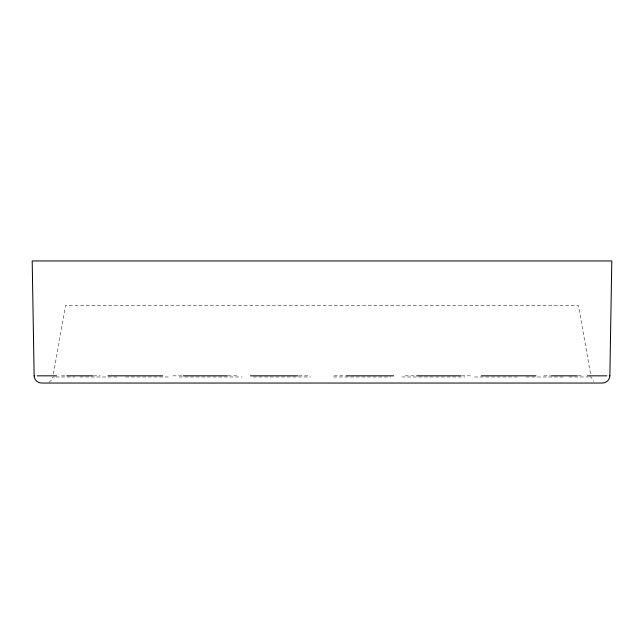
<?xml version="1.0" encoding="UTF-8"?>
<svg xmlns="http://www.w3.org/2000/svg" width="644" height="644" viewBox="0 0 644 644"><rect width="100%" height="100%" fill="white"/><g stroke="black" fill="none" stroke-linecap="round" stroke-linejoin="round"><path stroke-width="0.48" stroke-dasharray="3.22 2.42" d="M53.436 374.043L65.599 305.401L578.401 305.401L590.564 374.043M48.992 382.254L51.576 380.089L52.921 376.982L54.41 376.982M61.478 375.838L65.946 375.838M93.533 375.838L100.15 375.838M172.85 375.838L182.397 375.838M227.96 375.838L238.779 375.838M298.945 375.838L309.941 375.838M334.059 375.838L345.055 375.838M405.221 375.838L416.04 375.838M461.603 375.838L471.15 375.838M543.85 375.838L550.467 375.838M578.054 375.838L582.522 375.838M55.899 376.982L75.034 376.982M79.872 376.982L117.908 376.982M125.644 376.982L169.477 376.982M179.161 376.982L242.144 376.982M253.269 376.982L310.424 376.982M333.576 376.982L390.731 376.982M401.856 376.982L464.839 376.982M474.523 376.982L518.356 376.982M526.092 376.982L564.128 376.982M568.966 376.982L588.101 376.982M589.59 376.982L591.079 376.982L593.591 381.32"/><path stroke-width="0.97" d="M609.86 375.838L611.8 260.965L32.2 260.965L34.14 375.838C34.188 379.71 37.594 383.059 41.466 383.035L602.534 383.035C606.407 383.059 609.812 379.71 609.86 375.838L609.353 375.838M34.14 375.838L34.647 375.838M37.167 375.838L56.575 375.838M66.839 375.838L92.664 375.838M108.031 375.838L162.666 375.838M183.29 375.838L227.316 375.838M250.395 375.838L297.906 375.838M346.094 375.838L393.605 375.838M416.684 375.838L460.71 375.838M481.334 375.838L535.969 375.838M551.336 375.838L577.161 375.838M587.425 375.838L606.833 375.838"/></g></svg>
